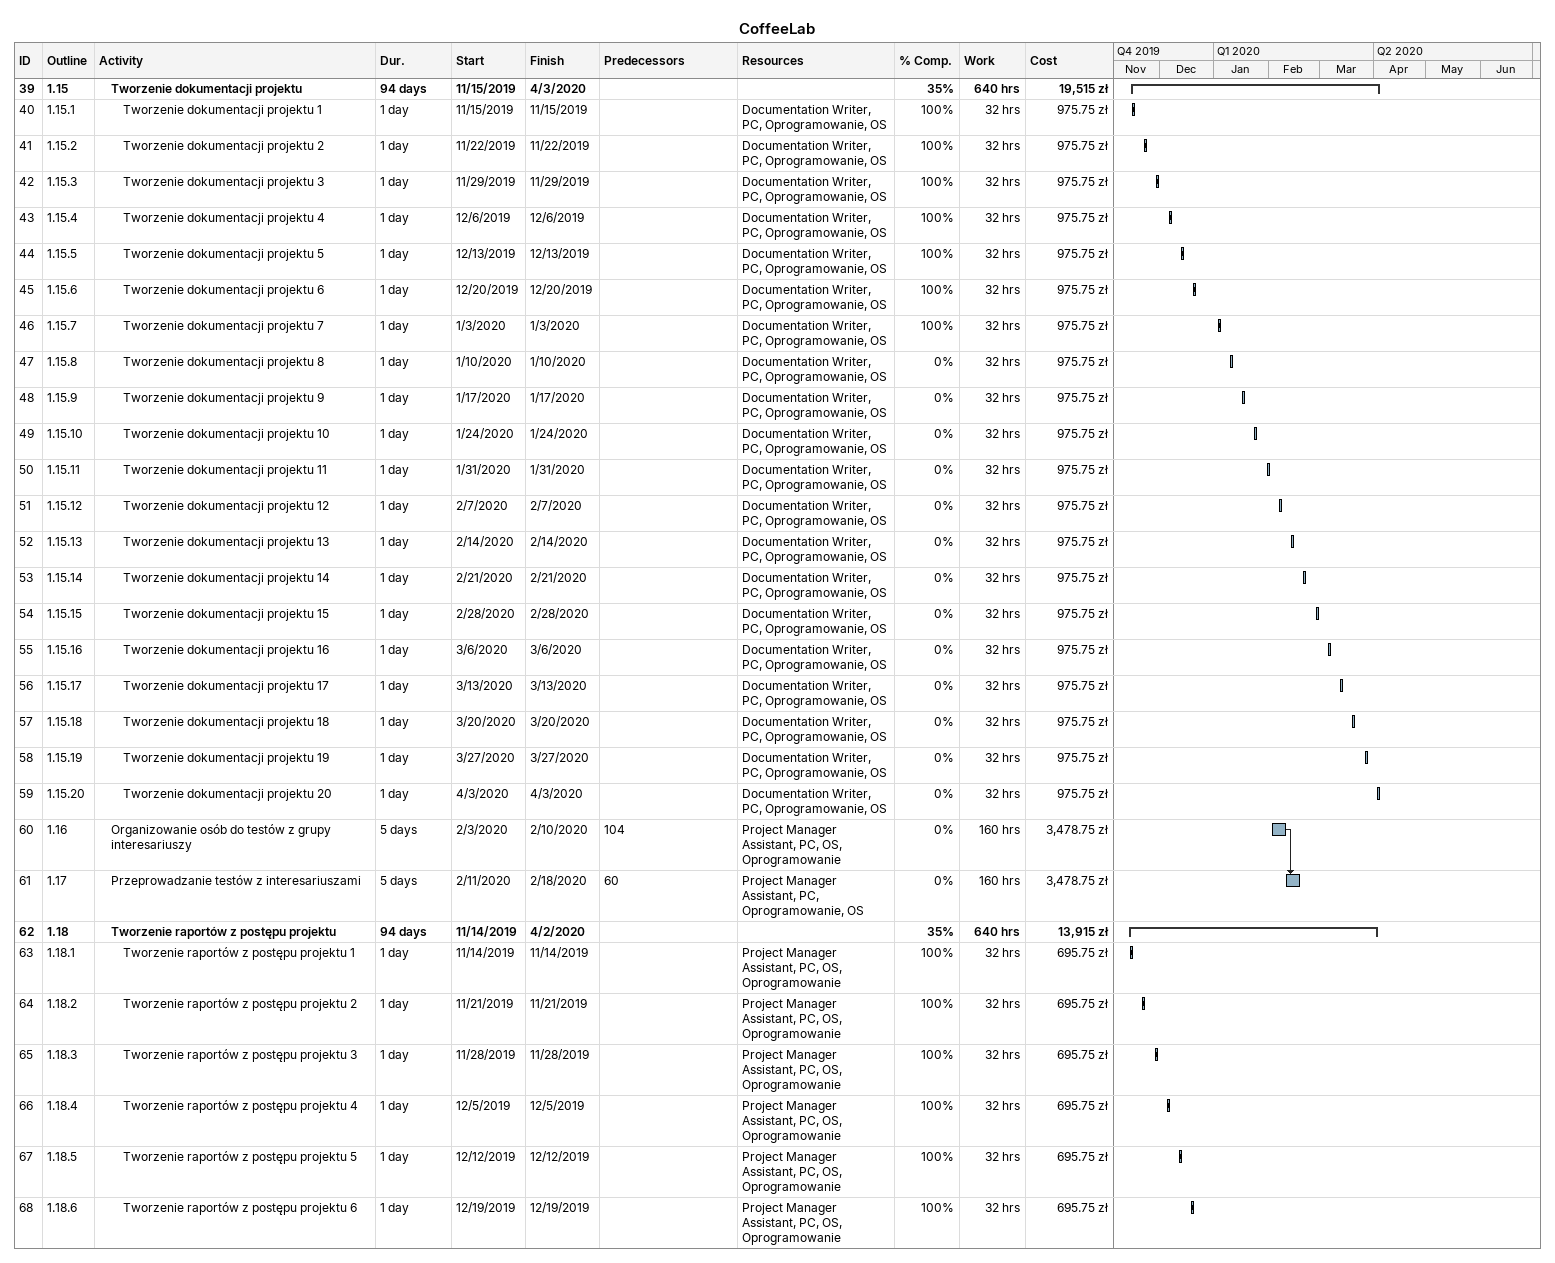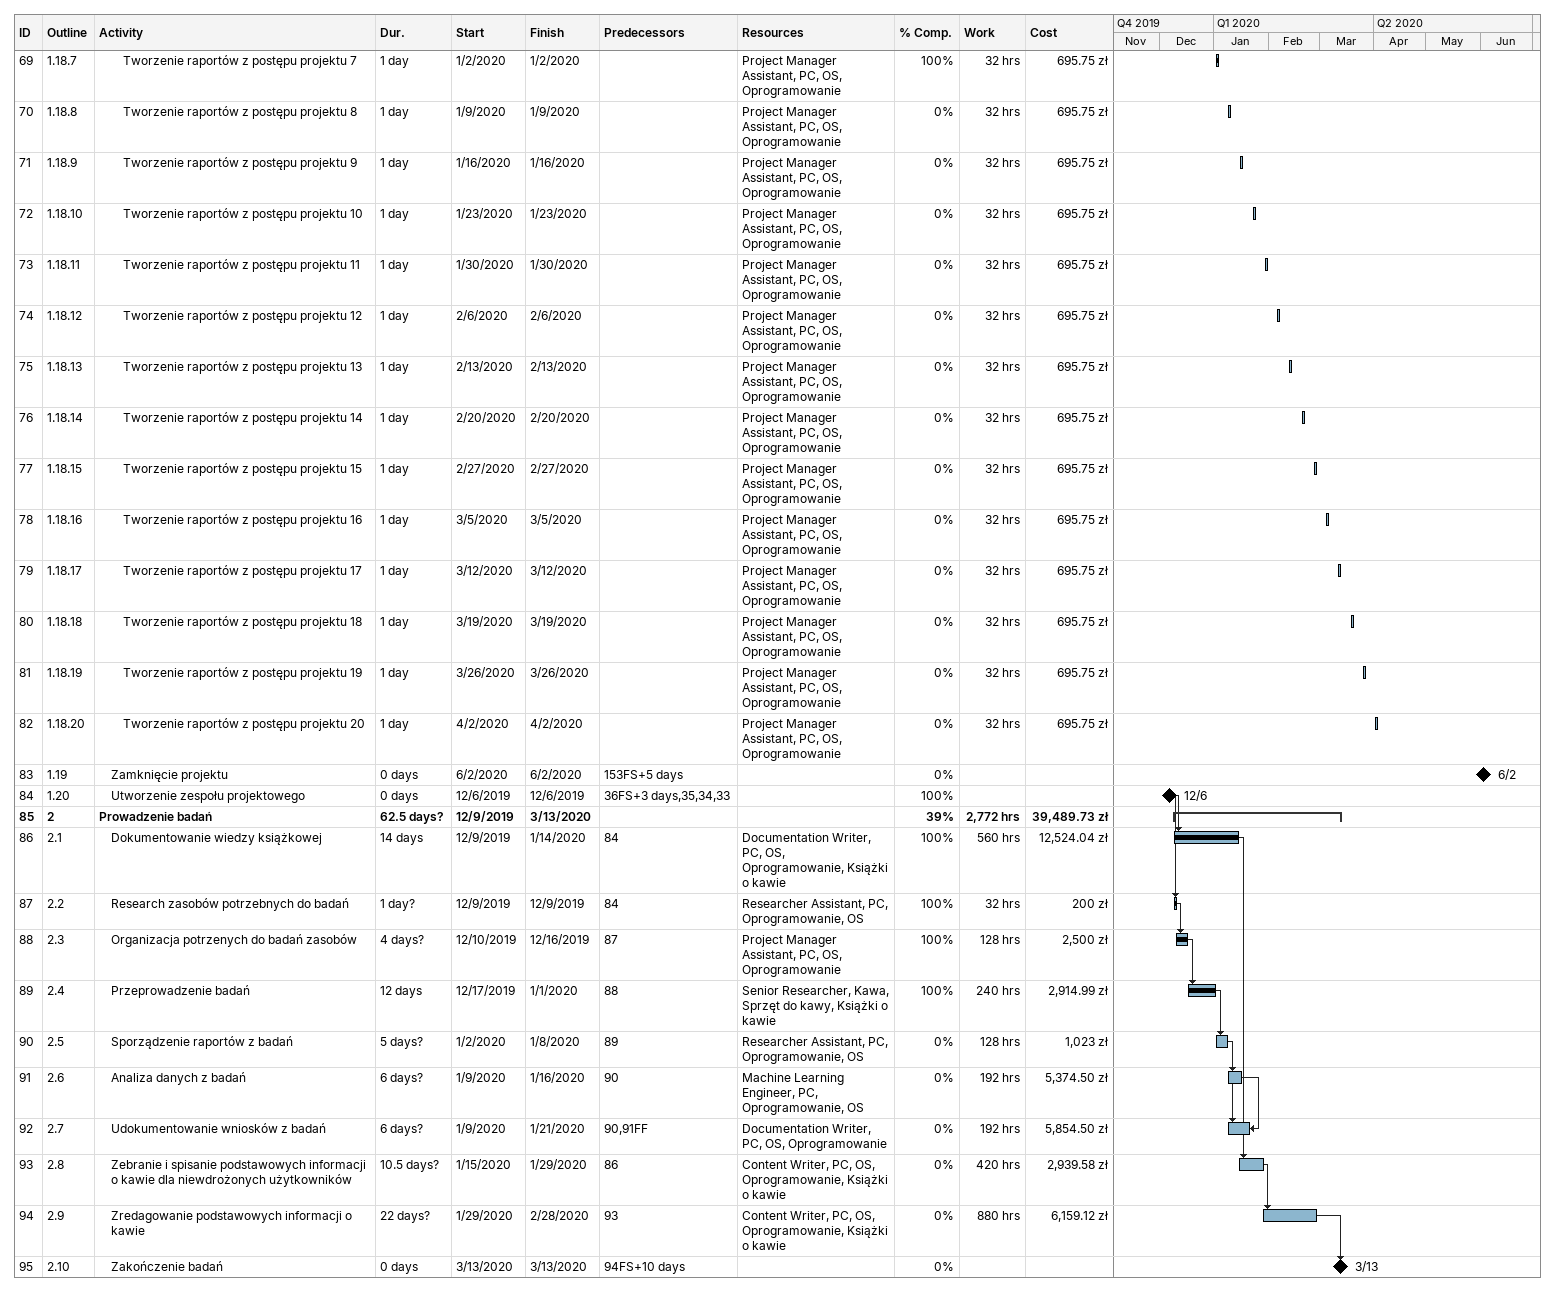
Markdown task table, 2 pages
CoffeeLab

| ID | WBS | Task | Duration | Start | Finish | Predecessors | Resources | % complete | Work (h) | Cost (zł) |
|---|---|---|---|---|---|---|---|---|---|---|
| 39 | 1.15 | **Tworzenie dokumentacji projektu** | 94d | 2019-11-15 | 2020-04-03 |  |  | 35 | 640 | 19515 |
| 40 | 1.15.1 | Tworzenie dokumentacji projektu 1 | 1d | 2019-11-15 | 2019-11-15 |  | Documentation Writer, PC, Oprogramowanie, OS | 100 | 32 | 975.75 |
| 41 | 1.15.2 | Tworzenie dokumentacji projektu 2 | 1d | 2019-11-22 | 2019-11-22 |  | Documentation Writer, PC, Oprogramowanie, OS | 100 | 32 | 975.75 |
| 42 | 1.15.3 | Tworzenie dokumentacji projektu 3 | 1d | 2019-11-29 | 2019-11-29 |  | Documentation Writer, PC, Oprogramowanie, OS | 100 | 32 | 975.75 |
| 43 | 1.15.4 | Tworzenie dokumentacji projektu 4 | 1d | 2019-12-06 | 2019-12-06 |  | Documentation Writer, PC, Oprogramowanie, OS | 100 | 32 | 975.75 |
| 44 | 1.15.5 | Tworzenie dokumentacji projektu 5 | 1d | 2019-12-13 | 2019-12-13 |  | Documentation Writer, PC, Oprogramowanie, OS | 100 | 32 | 975.75 |
| 45 | 1.15.6 | Tworzenie dokumentacji projektu 6 | 1d | 2019-12-20 | 2019-12-20 |  | Documentation Writer, PC, Oprogramowanie, OS | 100 | 32 | 975.75 |
| 46 | 1.15.7 | Tworzenie dokumentacji projektu 7 | 1d | 2020-01-03 | 2020-01-03 |  | Documentation Writer, PC, Oprogramowanie, OS | 100 | 32 | 975.75 |
| 47 | 1.15.8 | Tworzenie dokumentacji projektu 8 | 1d | 2020-01-10 | 2020-01-10 |  | Documentation Writer, PC, Oprogramowanie, OS | 0 | 32 | 975.75 |
| 48 | 1.15.9 | Tworzenie dokumentacji projektu 9 | 1d | 2020-01-17 | 2020-01-17 |  | Documentation Writer, PC, Oprogramowanie, OS | 0 | 32 | 975.75 |
| 49 | 1.15.10 | Tworzenie dokumentacji projektu 10 | 1d | 2020-01-24 | 2020-01-24 |  | Documentation Writer, PC, Oprogramowanie, OS | 0 | 32 | 975.75 |
| 50 | 1.15.11 | Tworzenie dokumentacji projektu 11 | 1d | 2020-01-31 | 2020-01-31 |  | Documentation Writer, PC, Oprogramowanie, OS | 0 | 32 | 975.75 |
| 51 | 1.15.12 | Tworzenie dokumentacji projektu 12 | 1d | 2020-02-07 | 2020-02-07 |  | Documentation Writer, PC, Oprogramowanie, OS | 0 | 32 | 975.75 |
| 52 | 1.15.13 | Tworzenie dokumentacji projektu 13 | 1d | 2020-02-14 | 2020-02-14 |  | Documentation Writer, PC, Oprogramowanie, OS | 0 | 32 | 975.75 |
| 53 | 1.15.14 | Tworzenie dokumentacji projektu 14 | 1d | 2020-02-21 | 2020-02-21 |  | Documentation Writer, PC, Oprogramowanie, OS | 0 | 32 | 975.75 |
| 54 | 1.15.15 | Tworzenie dokumentacji projektu 15 | 1d | 2020-02-28 | 2020-02-28 |  | Documentation Writer, PC, Oprogramowanie, OS | 0 | 32 | 975.75 |
| 55 | 1.15.16 | Tworzenie dokumentacji projektu 16 | 1d | 2020-03-06 | 2020-03-06 |  | Documentation Writer, PC, Oprogramowanie, OS | 0 | 32 | 975.75 |
| 56 | 1.15.17 | Tworzenie dokumentacji projektu 17 | 1d | 2020-03-13 | 2020-03-13 |  | Documentation Writer, PC, Oprogramowanie, OS | 0 | 32 | 975.75 |
| 57 | 1.15.18 | Tworzenie dokumentacji projektu 18 | 1d | 2020-03-20 | 2020-03-20 |  | Documentation Writer, PC, Oprogramowanie, OS | 0 | 32 | 975.75 |
| 58 | 1.15.19 | Tworzenie dokumentacji projektu 19 | 1d | 2020-03-27 | 2020-03-27 |  | Documentation Writer, PC, Oprogramowanie, OS | 0 | 32 | 975.75 |
| 59 | 1.15.20 | Tworzenie dokumentacji projektu 20 | 1d | 2020-04-03 | 2020-04-03 |  | Documentation Writer, PC, Oprogramowanie, OS | 0 | 32 | 975.75 |
| 60 | 1.16 | Organizowanie osób do testów z grupy interesariuszy | 5d | 2020-02-03 | 2020-02-10 | 104 | Project Manager Assistant, PC, OS, Oprogramowanie | 0 | 160 | 3478.75 |
| 61 | 1.17 | Przeprowadzanie testów z interesariuszami | 5d | 2020-02-11 | 2020-02-18 | 60 | Project Manager Assistant, PC, Oprogramowanie, OS | 0 | 160 | 3478.75 |
| 62 | 1.18 | **Tworzenie raportów z postępu projektu** | 94d | 2019-11-14 | 2020-04-02 |  |  | 35 | 640 | 13915 |
| 63 | 1.18.1 | Tworzenie raportów z postępu projektu 1 | 1d | 2019-11-14 | 2019-11-14 |  | Project Manager Assistant, PC, OS, Oprogramowanie | 100 | 32 | 695.75 |
| 64 | 1.18.2 | Tworzenie raportów z postępu projektu 2 | 1d | 2019-11-21 | 2019-11-21 |  | Project Manager Assistant, PC, OS, Oprogramowanie | 100 | 32 | 695.75 |
| 65 | 1.18.3 | Tworzenie raportów z postępu projektu 3 | 1d | 2019-11-28 | 2019-11-28 |  | Project Manager Assistant, PC, OS, Oprogramowanie | 100 | 32 | 695.75 |
| 66 | 1.18.4 | Tworzenie raportów z postępu projektu 4 | 1d | 2019-12-05 | 2019-12-05 |  | Project Manager Assistant, PC, OS, Oprogramowanie | 100 | 32 | 695.75 |
| 67 | 1.18.5 | Tworzenie raportów z postępu projektu 5 | 1d | 2019-12-12 | 2019-12-12 |  | Project Manager Assistant, PC, OS, Oprogramowanie | 100 | 32 | 695.75 |
| 68 | 1.18.6 | Tworzenie raportów z postępu projektu 6 | 1d | 2019-12-19 | 2019-12-19 |  | Project Manager Assistant, PC, OS, Oprogramowanie | 100 | 32 | 695.75 |
| 69 | 1.18.7 | Tworzenie raportów z postępu projektu 7 | 1d | 2020-01-02 | 2020-01-02 |  | Project Manager Assistant, PC, OS, Oprogramowanie | 100 | 32 | 695.75 |
| 70 | 1.18.8 | Tworzenie raportów z postępu projektu 8 | 1d | 2020-01-09 | 2020-01-09 |  | Project Manager Assistant, PC, OS, Oprogramowanie | 0 | 32 | 695.75 |
| 71 | 1.18.9 | Tworzenie raportów z postępu projektu 9 | 1d | 2020-01-16 | 2020-01-16 |  | Project Manager Assistant, PC, OS, Oprogramowanie | 0 | 32 | 695.75 |
| 72 | 1.18.10 | Tworzenie raportów z postępu projektu 10 | 1d | 2020-01-23 | 2020-01-23 |  | Project Manager Assistant, PC, OS, Oprogramowanie | 0 | 32 | 695.75 |
| 73 | 1.18.11 | Tworzenie raportów z postępu projektu 11 | 1d | 2020-01-30 | 2020-01-30 |  | Project Manager Assistant, PC, OS, Oprogramowanie | 0 | 32 | 695.75 |
| 74 | 1.18.12 | Tworzenie raportów z postępu projektu 12 | 1d | 2020-02-06 | 2020-02-06 |  | Project Manager Assistant, PC, OS, Oprogramowanie | 0 | 32 | 695.75 |
| 75 | 1.18.13 | Tworzenie raportów z postępu projektu 13 | 1d | 2020-02-13 | 2020-02-13 |  | Project Manager Assistant, PC, OS, Oprogramowanie | 0 | 32 | 695.75 |
| 76 | 1.18.14 | Tworzenie raportów z postępu projektu 14 | 1d | 2020-02-20 | 2020-02-20 |  | Project Manager Assistant, PC, OS, Oprogramowanie | 0 | 32 | 695.75 |
| 77 | 1.18.15 | Tworzenie raportów z postępu projektu 15 | 1d | 2020-02-27 | 2020-02-27 |  | Project Manager Assistant, PC, OS, Oprogramowanie | 0 | 32 | 695.75 |
| 78 | 1.18.16 | Tworzenie raportów z postępu projektu 16 | 1d | 2020-03-05 | 2020-03-05 |  | Project Manager Assistant, PC, OS, Oprogramowanie | 0 | 32 | 695.75 |
| 79 | 1.18.17 | Tworzenie raportów z postępu projektu 17 | 1d | 2020-03-12 | 2020-03-12 |  | Project Manager Assistant, PC, OS, Oprogramowanie | 0 | 32 | 695.75 |
| 80 | 1.18.18 | Tworzenie raportów z postępu projektu 18 | 1d | 2020-03-19 | 2020-03-19 |  | Project Manager Assistant, PC, OS, Oprogramowanie | 0 | 32 | 695.75 |
| 81 | 1.18.19 | Tworzenie raportów z postępu projektu 19 | 1d | 2020-03-26 | 2020-03-26 |  | Project Manager Assistant, PC, OS, Oprogramowanie | 0 | 32 | 695.75 |
| 82 | 1.18.20 | Tworzenie raportów z postępu projektu 20 | 1d | 2020-04-02 | 2020-04-02 |  | Project Manager Assistant, PC, OS, Oprogramowanie | 0 | 32 | 695.75 |
| 83 | 1.19 | Zamknięcie projektu | 0d | 2020-06-02 | 2020-06-02 | 153FS+5d |  | 0 |  |  |
| 84 | 1.20 | Utworzenie zespołu projektowego | 0d | 2019-12-06 | 2019-12-06 | 36FS+3d, 35, 34, 33 |  | 100 |  |  |
| 85 | 2 | **Prowadzenie badań** | 62.5d? | 2019-12-09 | 2020-03-13 |  |  | 39 | 2772 | 39489.73 |
| 86 | 2.1 | Dokumentowanie wiedzy książkowej | 14d | 2019-12-09 | 2020-01-14 | 84 | Documentation Writer, PC, OS, Oprogramowanie, Książki o kawie | 100 | 560 | 12524.04 |
| 87 | 2.2 | Research zasobów potrzebnych do badań | 1d? | 2019-12-09 | 2019-12-09 | 84 | Researcher Assistant, PC, Oprogramowanie, OS | 100 | 32 | 200 |
| 88 | 2.3 | Organizacja potrzenych do badań zasobów | 4d? | 2019-12-10 | 2019-12-16 | 87 | Project Manager Assistant, PC, OS, Oprogramowanie | 100 | 128 | 2500 |
| 89 | 2.4 | Przeprowadzenie badań | 12d | 2019-12-17 | 2020-01-01 | 88 | Senior Researcher, Kawa, Sprzęt do kawy, Książki o kawie | 100 | 240 | 2914.99 |
| 90 | 2.5 | Sporządzenie raportów z badań | 5d? | 2020-01-02 | 2020-01-08 | 89 | Researcher Assistant, PC, Oprogramowanie, OS | 0 | 128 | 1023 |
| 91 | 2.6 | Analiza danych z badań | 6d? | 2020-01-09 | 2020-01-16 | 90 | Machine Learning Engineer, PC, Oprogramowanie, OS | 0 | 192 | 5374.50 |
| 92 | 2.7 | Udokumentowanie wniosków z badań | 6d? | 2020-01-09 | 2020-01-21 | 90, 91FF | Documentation Writer, PC, OS, Oprogramowanie | 0 | 192 | 5854.50 |
| 93 | 2.8 | Zebranie i spisanie podstawowych informacji o kawie dla niewdrożonych użytkowników | 10.5d? | 2020-01-15 | 2020-01-29 | 86 | Content Writer, PC, OS, Oprogramowanie, Książki o kawie | 0 | 420 | 2939.58 |
| 94 | 2.9 | Zredagowanie podstawowych informacji o kawie | 22d? | 2020-01-29 | 2020-02-28 | 93 | Content Writer, PC, OS, Oprogramowanie, Książki o kawie | 0 | 880 | 6159.12 |
| 95 | 2.10 | Zakończenie badań | 0d | 2020-03-13 | 2020-03-13 | 94FS+10d |  | 0 |  |  |
